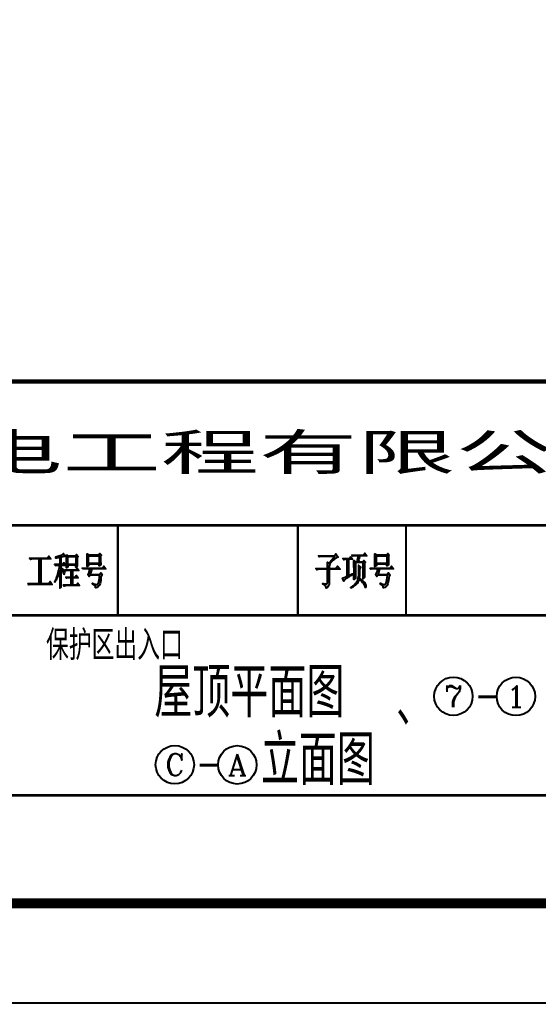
# Model space of a CAD drawing. Extents: x 535358 to 858566, y -185481 to -98609.
# Drawn here: x 821895 to 827080, y -162258 to -152419 of the extents above; entities that cross this region are included whole.
import ezdxf
from ezdxf.enums import TextEntityAlignment as Align

# ---------------------------------------------------------------- set-up
doc = ezdxf.new("R2010")
doc.units = 0
doc.header["$LTSCALE"] = 1000
doc.header["$MEASUREMENT"] = 0
doc.layers.get('0').update_dxf_attribs({"linetype": 'CONTINUOUS'})
for name, color, linetype in [('1', 3, 'CONTINUOUS'), ('AXIS', 3, 'CONTINUOUS'), ('AXIS_TEXT', 3, 'CONTINUOUS'), ('PUB_TEXT', 7, 'CONTINUOUS'), ('PUB_TITLE', 4, 'CONTINUOUS')]:
    doc.layers.add(name, color=color, linetype=linetype)
doc.styles.add('-华文新魏', font='SIMKAI.TTF', dxfattribs={"width": 1.5})
doc.styles.add('_COMPLEX', font='COMPLEX', dxfattribs={"width": 0.6125})
doc.styles.add('_OCHINESE', font='simplex.shx', dxfattribs={"bigfont": 'OCHINESE.shx'})
doc.styles.add('COMPLEX', font='COMPLEX.shx')
doc.styles.add('OCHINESE', font='TXT', dxfattribs={"width": 0.7, "height": 200, "bigfont": 'OCHINESE'})

# ---------------------------------------------------------------- blocks, each defined once
blk = doc.blocks.new('_axiso')
blk.add_circle((0, 0), 0.5)
at = {"layer": 'AXIS_TEXT', "style": 'COMPLEX', "width": 1.041667}
blk.add_attdef('A', text='', height=0.56, dxfattribs=at).set_placement((-0.25, -0.28), (0.25, -0.28), align=Align.FIT)

msp = doc.modelspace()

# ---------------------------------------------------------------- hatches: boundary and pattern name
at = {"layer": '1'}
h = msp.add_hatch(color=256, dxfattribs=at)
h.paths.add_polyline_path([(822107, -157813.7), (822205.6, -157813.7), (822186.8, -157786.8), (822173.2, -157806), (821993.9, -157806), (822002, -157818), (822012.7, -157814.6), (822023.3, -157813.7), (822091.2, -157813.7), (822091.2, -158059.6), (821979, -158059.6), (821987.5, -158071.5), (821997.7, -158068.1), (822008.4, -158067.3), (822219.3, -158067.3), (822199.2, -158038.7), (822184.7, -158059.6), (822107, -158059.6)])
h.paths.add_polyline_path([(822309.8, -157948.2), (822309.4, -157923), (822309.4, -157911), (822317.9, -157923.4), (822324.3, -157936.2), (822329.4, -157949.5), (822330.7, -157953.3), (822336.3, -157965.7), (822342.2, -157961.8), (822343.1, -157959.3), (822345.6, -157945.2), (822341.8, -157931.5), (822341, -157930.7), (822334.1, -157923), (822324.7, -157915.3), (822312.8, -157907.2), (822309.4, -157905.1), (822309.4, -157875.2), (822353.8, -157875.2), (822336.7, -157851.3), (822325.2, -157867.5), (822309.4, -157867.5), (822309.4, -157792.8), (822324.7, -157788.9), (822336.3, -157786.4), (822344.8, -157785.1), (822347.4, -157785.1), (822333.7, -157758.2), (822327.3, -157764.6), (822317.9, -157771), (822305.5, -157777.8), (822299.1, -157780.8), (822286.7, -157786), (822275.6, -157790.2), (822265, -157793.6), (822255.1, -157796.2), (822251.7, -157797.1), (822251.7, -157803), (822266.2, -157800.9), (822278.2, -157799.2), (822288.4, -157797.1), (822296.1, -157795.8), (822296.1, -157867.5), (822243.6, -157867.5), (822251.7, -157879.9), (822261.1, -157875.2), (822292.7, -157875.2), (822291, -157888.8), (822288.4, -157903.4), (822285, -157918.7), (822281.2, -157934.5), (822276.9, -157951.6), (822273.1, -157965.2), (822268.8, -157979.3), (822264.1, -157993.4), (822258.6, -158007.5), (822253, -158022), (822247, -158036.5), (822244.5, -158041.7), (822246.6, -158046.4), (822260.3, -158023.3), (822266.7, -158010.9), (822272.6, -157997.7), (822278.2, -157984), (822283.7, -157969.9), (822288.9, -157955), (822293.6, -157939.6), (822296.1, -157930.7), (822295.7, -157951.6), (822295.7, -158056.6), (822295.3, -158070.3), (822295.3, -158083.1), (822294.8, -158095), (822294.8, -158104.8), (822310.6, -158094.2), (822310.6, -158088.6), (822310.2, -158080.9), (822310.2, -158059.6), (822309.8, -158045.9)])
h.paths.add_polyline_path([(822469, -157797.1), (822478.4, -157788.1), (822463.9, -157767.2), (822454.5, -157780.8), (822377.7, -157780.8), (822361.9, -157767.2), (822362.3, -157783), (822362.3, -157783), (822362.7, -157799.2), (822363.1, -157815), (822363.1, -157849.1), (822362.7, -157865.4), (822362.7, -157881.2), (822362.3, -157896.9), (822361.9, -157902.1), (822376.8, -157893.1), (822376.8, -157875.2), (822455.4, -157875.2), (822455.4, -157894.8), (822469.9, -157887.1), (822469.9, -157878.2), (822469.4, -157866.2), (822469.4, -157851.3), (822469, -157832.9)])
h.paths.add_polyline_path([(822376.8, -157788.1), (822455.4, -157788.1), (822455.4, -157867.5), (822376.8, -157867.5)], flags=16)
h.paths.add_polyline_path([(822421.6, -157929), (822485.7, -157929), (822469, -157905.1), (822457.5, -157921.7), (822348.2, -157921.7), (822356.7, -157933.7), (822366.1, -157929), (822408, -157929), (822408, -157995.1), (822354.6, -157995.1), (822363.1, -158007.1), (822372.5, -158002.8), (822408, -158002.8), (822408, -158073.3), (822332.8, -158073.3), (822341, -158085.2), (822351.6, -158081.8), (822361.9, -158080.5), (822493.3, -158080.5), (822475.4, -158055.3), (822462.6, -158073.3), (822421.6, -158073.3), (822421.6, -158002.8), (822480.5, -158002.8), (822463.9, -157978.5), (822452.4, -157995.1), (822421.6, -157995.1)])
h.paths.add_polyline_path([(822704.2, -157837.6), (822704.2, -157786.8), (822712.3, -157776.1), (822697.8, -157758.2), (822688.4, -157773.2), (822584.3, -157773.2), (822568.9, -157761.2), (822569.3, -157776.6), (822569.3, -157792.4), (822569.8, -157808.6), (822569.8, -157841), (822569.3, -157857.2), (822569.3, -157873), (822568.9, -157888), (822568.9, -157888.8), (822584.3, -157881.2), (822584.3, -157866.2), (822689.3, -157866.2), (822689.3, -157882.9), (822705.1, -157873.5), (822704.7, -157864.9), (822704.7, -157853)])
h.paths.add_polyline_path([(822584.3, -157780.8), (822689.3, -157780.8), (822689.3, -157858.5), (822584.3, -157858.5)], flags=16)
h.paths.add_polyline_path([(822615, -157912.7), (822754.6, -157912.7), (822735.4, -157885.8), (822721.7, -157905.1), (822519.4, -157905.1), (822527.9, -157917), (822537.3, -157912.7), (822597.1, -157912.7), (822593.7, -157929.8), (822589.8, -157944.3), (822588.5, -157948.6), (822581.7, -157961.8), (822576.2, -157968.2), (822588.5, -157989.2), (822597.9, -157975.5), (822694.4, -157975.5), (822691.8, -158000.7), (822688.9, -158021.6), (822685.9, -158038.2), (822682.5, -158051.5), (822679, -158060), (822675.5, -158065.3), (822668.4, -158067.7), (822659.4, -158067.7), (822648.3, -158065.6), (822635.1, -158061.3), (822623.1, -158056.6), (822622.3, -158062.6), (822635.1, -158071.5), (822644.9, -158080.9), (822651.3, -158090.8), (822654.3, -158101), (822654.7, -158103.1), (822667.5, -158098), (822676.9, -158092.9), (822679, -158091.2), (822687.6, -158083.1), (822693.6, -158074.5), (822696.1, -158068.6), (822698.7, -158058.7), (822701.7, -158045.5), (822704.7, -158028), (822707.6, -158007.1), (822710.2, -157984.5), (822720.9, -157974.2), (822705.1, -157951.6), (822693.6, -157968.2), (822600.1, -157968.2)])
h = msp.add_hatch(color=256, dxfattribs=at)
h.paths.add_polyline_path([(824988, -158064.7), (824988, -157917), (825098.2, -157917), (825073.9, -157884.1), (825057.2, -157909.8), (824988, -157909.8), (824988, -157881.2), (824999.6, -157872.2), (824990.2, -157863.2), (825001.3, -157852.1), (825011.5, -157842.3), (825021.3, -157832.9), (825030.3, -157824.8), (825038.8, -157817.5), (825046.5, -157810.7), (825059.8, -157801.8), (825070.4, -157797.5), (825078.1, -157797.1), (825057.2, -157762.5), (825042.3, -157780.8), (824880.9, -157780.8), (824889.4, -157792.8), (824899.7, -157789.4), (824910.4, -157788.1), (825043.5, -157788.1), (824985.9, -157858.5), (824971, -157845.3), (824972.3, -157892.7), (824972.3, -157909.8), (824856.6, -157909.8), (824865.1, -157921.7), (824875.8, -157918.3), (824886, -157917), (824972.3, -157917), (824972.3, -158044.6), (824969.7, -158060.4), (824963.7, -158064.3), (824956.5, -158063.4), (824946.2, -158062.2), (824932.6, -158059.6), (824926.1, -158058.3), (824926.1, -158065.6), (824939.4, -158072.8), (824949.6, -158080.9), (824956.5, -158090.3), (824960.3, -158100.1), (824960.7, -158104.8), (824972.3, -158098), (824980.8, -158089), (824985.9, -158077.9)])
h.paths.add_polyline_path([(825251.4, -157849.6), (825328.7, -157849.6), (825328.7, -158011.8), (825343.6, -157999.8), (825343.2, -157983.2), (825342.4, -157951.6), (825342.4, -157855.5), (825352.2, -157846.6), (825335.1, -157827.4), (825325.7, -157842.3), (825278.3, -157842.3), (825284.3, -157822.7), (825289.4, -157806.4), (825293.7, -157793.2), (825297.1, -157783), (825297.5, -157782.1), (825364.6, -157782.1), (825345.8, -157756.5), (825332.1, -157774.9), (825216.4, -157774.9), (825225, -157786.8), (825235.6, -157783.4), (825245.9, -157782.1), (825278.3, -157782.1), (825277.5, -157793.2), (825276.2, -157807.7), (825274.1, -157825.7), (825272.4, -157842.3), (825252.3, -157842.3), (825236.5, -157830.4), (825236.9, -157845.3), (825237.3, -157860.7), (825237.3, -157892.7), (825237.8, -157909.3), (825237.8, -157943.9), (825237.3, -157961.4), (825237.3, -157977.6), (825236.9, -157993), (825236.9, -158007.5), (825236.5, -158017.8), (825251.4, -158004.1)])
h.paths.add_polyline_path([(825201.5, -157981.5), (825217.3, -157971.2), (825222, -157968.2), (825219.8, -157962.3), (825181.9, -157980.2), (825181.9, -157816.7), (825224.1, -157816.7), (825207, -157792.8), (825194.7, -157809), (825126.4, -157809), (825134.9, -157821), (825145.1, -157817.5), (825155.8, -157816.7), (825168.2, -157816.7), (825168.2, -157986.2), (825152, -157993.9), (825139.6, -157999.4), (825130.2, -158003.2), (825124.2, -158005.4), (825123.4, -158005.8), (825135.7, -158034), (825141.3, -158024.6), (825148.6, -158017.8), (825152.4, -158014.8), (825158.4, -158010.5), (825166.1, -158004.9), (825175.9, -157998.1), (825187.8, -157990.4)])
h.paths.add_polyline_path([(825290.3, -158016), (825292, -158006.7), (825293.7, -157994.7), (825295, -157981), (825296.3, -157964.8), (825296.7, -157946.9), (825297.1, -157927.3), (825297.5, -157906.8), (825306.9, -157896.1), (825282.6, -157876.5), (825283, -157893.5), (825283, -157926), (825282.2, -157957.6), (825281.7, -157972.5), (825280, -157990.9), (825277, -158007.1), (825273.6, -158021.6), (825268.9, -158034.4), (825265.1, -158043.4), (825259.5, -158051.5), (825253.1, -158059.6), (825245, -158068.1), (825235.2, -158076.7), (825224.1, -158085.2), (825211.7, -158093.7), (825204.1, -158098.9), (825207, -158103.1), (825220.3, -158096.3), (825231.8, -158089.5), (825242, -158082.6), (825251.4, -158076.2), (825259.5, -158069.4), (825263.8, -158065.6), (825272.4, -158055.7), (825279.2, -158044.2), (825285.2, -158031)])
h.paths.add_polyline_path([(825332.1, -158037.8), (825321.4, -158028.9), (825308.2, -158018.2), (825298.4, -158010.1), (825296.3, -158014.8), (825306.5, -158028), (825315.5, -158039.5), (825322.7, -158049.3), (825327.8, -158056.6), (825335.5, -158069), (825342.4, -158081.4), (825346.6, -158089.5), (825353.5, -158098.9), (825358.1, -158089.9), (825358.6, -158074.5), (825353.9, -158061.3), (825352.2, -158058.3), (825347.5, -158052.8), (825341.1, -158045.9)])
h.paths.add_polyline_path([(825581.8, -157837.6), (825581.8, -157786.8), (825590, -157776.1), (825575.4, -157758.2), (825566, -157773.2), (825462.3, -157773.2), (825446.5, -157761.2), (825446.9, -157776.6), (825447.4, -157792.4), (825447.4, -157857.2), (825446.9, -157873), (825446.5, -157888), (825446.5, -157888.8), (825462.3, -157881.2), (825462.3, -157866.2), (825566.9, -157866.2), (825566.9, -157882.9), (825582.7, -157873.5), (825582.3, -157864.9), (825582.3, -157853)])
h.paths.add_polyline_path([(825462.3, -157780.8), (825566.9, -157780.8), (825566.9, -157858.5), (825462.3, -157858.5)], flags=16)
h.paths.add_polyline_path([(825492.6, -157912.7), (825632.2, -157912.7), (825613, -157885.8), (825599.8, -157905.1), (825397, -157905.1), (825405.5, -157917), (825414.9, -157912.7), (825474.7, -157912.7), (825471.3, -157929.8), (825467.9, -157944.3), (825466.2, -157948.6), (825459.3, -157961.8), (825453.8, -157968.2), (825466.2, -157989.2), (825476, -157975.5), (825572.4, -157975.5), (825569.5, -158000.7), (825566.5, -158021.6), (825563.5, -158038.2), (825560.1, -158051.5), (825556.7, -158060), (825553.2, -158065.1), (825552.4, -158065.6), (825546, -158067.7), (825537, -158067.7), (825526.3, -158065.6), (825512.7, -158061.3), (825501.2, -158056.6), (825499.9, -158062.6), (825512.7, -158071.5), (825522.5, -158080.9), (825528.9, -158090.8), (825532.3, -158101), (825532.3, -158103.1), (825545.1, -158098), (825554.5, -158092.9), (825556.7, -158091.2), (825565.2, -158083.1), (825571.2, -158074.5), (825573.7, -158068.6), (825576.3, -158058.7), (825579.3, -158045.5), (825582.3, -158028), (825585.3, -158007.1), (825588.2, -157984.5), (825598.5, -157974.2), (825582.7, -157951.6), (825571.2, -157968.2), (825477.7, -157968.2)])

# ---------------------------------------------------------------- linework, layer by layer
at = {"layer": '1', "const_width": 45}
msp.add_lwpolyline([(816397.1, -156038.8), (832597.1, -156038.8), (832597.1, -161258.4), (816397.1, -161258.4)], close=True, dxfattribs=at)
at = {"layer": '1'}
for points, const_width in [([(816397.1, -157478.4), (832597.1, -157478.4)], 27), ([(822877.1, -157478.4), (822877.1, -158378.4)], 22.5), ([(824677.1, -157478.4), (824677.1, -158378.4)], 22.5), ([(825757.1, -157478.4), (825757.1, -158378.4)], 22.5), ([(821797.1, -158378.4), (832597.1, -158378.4)], 27), ([(821783.1, -160178.2), (829867.6, -160178.2)], 27)]:
    msp.add_lwpolyline(points, dxfattribs=dict(at, const_width=const_width))
for points in [[(822008.4, -158067.3), (821997.7, -158068.1), (821987.5, -158071.5), (821979, -158059.6), (822091.2, -158059.6), (822091.2, -157813.7), (822023.3, -157813.7), (822012.7, -157814.6), (822002, -157818), (821993.9, -157806), (822173.2, -157806), (822186.8, -157786.8), (822205.6, -157813.7), (822107, -157813.7), (822107, -158059.6), (822184.7, -158059.6), (822199.2, -158038.7), (822219.3, -158067.3)], [(822329.4, -157949.5), (822330.7, -157953.3), (822336.3, -157965.7), (822342.2, -157961.8), (822343.1, -157959.3), (822345.6, -157945.2), (822341.8, -157931.5), (822341, -157930.7), (822334.1, -157923), (822324.7, -157915.3), (822312.8, -157907.2), (822309.4, -157905.1), (822309.4, -157875.2), (822353.8, -157875.2), (822336.7, -157851.3), (822325.2, -157867.5), (822309.4, -157867.5), (822309.4, -157792.8), (822324.7, -157788.9), (822336.3, -157786.4), (822344.8, -157785.1), (822347.4, -157785.1), (822333.7, -157758.2), (822327.3, -157764.6), (822317.9, -157771), (822305.5, -157777.8), (822299.1, -157780.8), (822286.7, -157786), (822275.6, -157790.2), (822265, -157793.6), (822255.1, -157796.2), (822251.7, -157797.1), (822251.7, -157803), (822266.2, -157800.9), (822278.2, -157799.2), (822288.4, -157797.1), (822296.1, -157795.8), (822296.1, -157867.5), (822243.6, -157867.5), (822251.7, -157879.9), (822261.1, -157875.2), (822292.7, -157875.2), (822291, -157888.8), (822288.4, -157903.4), (822285, -157918.7), (822281.2, -157934.5), (822276.9, -157951.6), (822273.1, -157965.2), (822268.8, -157979.3), (822264.1, -157993.4), (822258.6, -158007.5), (822253, -158022), (822247, -158036.5), (822244.5, -158041.7), (822246.6, -158046.4), (822260.3, -158023.3), (822266.7, -158010.9), (822272.6, -157997.7), (822278.2, -157984), (822283.7, -157969.9), (822288.9, -157955), (822293.6, -157939.6), (822296.1, -157930.7), (822295.7, -157951.6), (822295.7, -158056.6), (822295.3, -158070.3), (822295.3, -158083.1), (822294.8, -158095), (822294.8, -158104.8), (822310.6, -158094.2), (822310.6, -158088.6), (822310.2, -158080.9), (822310.2, -158059.6), (822309.8, -158045.9), (822309.8, -157948.2), (822309.4, -157923), (822309.4, -157911), (822317.9, -157923.4), (822324.3, -157936.2)], [(822376.8, -157867.5), (822376.8, -157788.1), (822455.4, -157788.1), (822455.4, -157867.5)], [(822584.3, -157773.2), (822688.4, -157773.2), (822697.8, -157758.2), (822712.3, -157776.1), (822704.2, -157786.8), (822704.2, -157837.6), (822704.7, -157853), (822704.7, -157864.9), (822705.1, -157873.5), (822689.3, -157882.9), (822689.3, -157866.2), (822584.3, -157866.2), (822584.3, -157881.2), (822568.9, -157888.8), (822568.9, -157888), (822569.3, -157873), (822569.3, -157857.2), (822569.8, -157841), (822569.8, -157808.6), (822569.3, -157792.4), (822569.3, -157776.6), (822568.9, -157761.2)], [(822584.3, -157858.5), (822584.3, -157780.8), (822689.3, -157780.8), (822689.3, -157858.5)], [(825046.5, -157810.7), (825038.8, -157817.5), (825030.3, -157824.8), (825021.3, -157832.9), (825011.5, -157842.3), (825001.3, -157852.1), (824990.2, -157863.2), (824999.6, -157872.2), (824988, -157881.2), (824988, -157909.8), (825057.2, -157909.8), (825073.9, -157884.1), (825098.2, -157917), (824988, -157917), (824988, -158064.7), (824985.9, -158077.9), (824980.8, -158089), (824972.3, -158098), (824960.7, -158104.8), (824960.3, -158100.1), (824956.5, -158090.3), (824949.6, -158080.9), (824939.4, -158072.8), (824926.1, -158065.6), (824926.1, -158058.3), (824932.6, -158059.6), (824946.2, -158062.2), (824956.5, -158063.4), (824963.7, -158064.3), (824969.7, -158060.4), (824972.3, -158044.6), (824972.3, -157917), (824886, -157917), (824875.8, -157918.3), (824865.1, -157921.7), (824856.6, -157909.8), (824972.3, -157909.8), (824972.3, -157892.7), (824971, -157845.3), (824985.9, -157858.5), (825043.5, -157788.1), (824910.4, -157788.1), (824899.7, -157789.4), (824889.4, -157792.8), (824880.9, -157780.8), (825042.3, -157780.8), (825057.2, -157762.5), (825078.1, -157797.1), (825070.4, -157797.5), (825059.8, -157801.8)], [(825148.6, -158017.8), (825141.3, -158024.6), (825135.7, -158034), (825123.4, -158005.8), (825124.2, -158005.4), (825130.2, -158003.2), (825139.6, -157999.4), (825152, -157993.9), (825168.2, -157986.2), (825168.2, -157816.7), (825155.8, -157816.7), (825145.1, -157817.5), (825134.9, -157821), (825126.4, -157809), (825194.7, -157809), (825207, -157792.8), (825224.1, -157816.7), (825181.9, -157816.7), (825181.9, -157980.2), (825219.8, -157962.3), (825222, -157968.2), (825217.3, -157971.2), (825201.5, -157981.5), (825187.8, -157990.4), (825175.9, -157998.1), (825166.1, -158004.9), (825158.4, -158010.5), (825152.4, -158014.8)], [(825236.9, -157993), (825237.3, -157977.6), (825237.3, -157961.4), (825237.8, -157943.9), (825237.8, -157909.3), (825237.3, -157892.7), (825237.3, -157860.7), (825236.9, -157845.3), (825236.5, -157830.4), (825252.3, -157842.3), (825272.4, -157842.3), (825274.1, -157825.7), (825276.2, -157807.7), (825277.5, -157793.2), (825278.3, -157782.1), (825245.9, -157782.1), (825235.6, -157783.4), (825225, -157786.8), (825216.4, -157774.9), (825332.1, -157774.9), (825345.8, -157756.5), (825364.6, -157782.1), (825297.5, -157782.1), (825297.1, -157783), (825293.7, -157793.2), (825289.4, -157806.4), (825284.3, -157822.7), (825278.3, -157842.3), (825325.7, -157842.3), (825335.1, -157827.4), (825352.2, -157846.6), (825342.4, -157855.5), (825342.4, -157951.6), (825343.2, -157983.2), (825343.6, -157999.8), (825328.7, -158011.8), (825328.7, -157849.6), (825251.4, -157849.6), (825251.4, -158004.1), (825236.5, -158017.8), (825236.9, -158007.5)], [(825566, -157773.2), (825575.4, -157758.2), (825590, -157776.1), (825581.8, -157786.8), (825581.8, -157837.6), (825582.3, -157853), (825582.3, -157864.9), (825582.7, -157873.5), (825566.9, -157882.9), (825566.9, -157866.2), (825462.3, -157866.2), (825462.3, -157881.2), (825446.5, -157888.8), (825446.5, -157888), (825446.9, -157873), (825447.4, -157857.2), (825447.4, -157792.4), (825446.9, -157776.6), (825446.5, -157761.2), (825462.3, -157773.2)], [(825462.3, -157858.5), (825462.3, -157780.8), (825566.9, -157780.8), (825566.9, -157858.5)], [(822421.6, -157995.1), (822452.4, -157995.1), (822463.9, -157978.5), (822480.5, -158002.8), (822421.6, -158002.8), (822421.6, -158073.3), (822462.6, -158073.3), (822475.4, -158055.3), (822493.3, -158080.5), (822361.9, -158080.5), (822351.6, -158081.8), (822341, -158085.2), (822332.8, -158073.3), (822408, -158073.3), (822408, -158002.8), (822372.5, -158002.8), (822363.1, -158007.1), (822354.6, -157995.1), (822408, -157995.1), (822408, -157929), (822366.1, -157929), (822356.7, -157933.7), (822348.2, -157921.7), (822457.5, -157921.7), (822469, -157905.1), (822485.7, -157929), (822421.6, -157929)], [(822527.9, -157917), (822519.4, -157905.1), (822721.7, -157905.1), (822735.4, -157885.8), (822754.6, -157912.7), (822615, -157912.7), (822600.1, -157968.2), (822693.6, -157968.2), (822705.1, -157951.6), (822720.9, -157974.2), (822710.2, -157984.5), (822707.6, -158007.1), (822704.7, -158028), (822701.7, -158045.5), (822698.7, -158058.7), (822696.1, -158068.6), (822693.6, -158074.5), (822687.6, -158083.1), (822679, -158091.2), (822676.9, -158092.9), (822667.5, -158098), (822654.7, -158103.1), (822654.3, -158101), (822651.3, -158090.8), (822644.9, -158080.9), (822635.1, -158071.5), (822622.3, -158062.6), (822623.1, -158056.6), (822635.1, -158061.3), (822648.3, -158065.6), (822659.4, -158067.7), (822668.4, -158067.7), (822674.8, -158065.6), (822675.6, -158065.1), (822679, -158060), (822682.5, -158051.5), (822685.9, -158038.2), (822688.9, -158021.6), (822691.8, -158000.7), (822694.4, -157975.5), (822597.9, -157975.5), (822588.5, -157989.2), (822576.2, -157968.2), (822581.7, -157961.8), (822588.5, -157948.6), (822589.8, -157944.3), (822593.7, -157929.8), (822597.1, -157912.7), (822537.3, -157912.7)], [(825263.8, -158065.6), (825272.4, -158055.7), (825279.2, -158044.2), (825285.2, -158031), (825290.3, -158016), (825292, -158006.7), (825293.7, -157994.7), (825295, -157981), (825296.3, -157964.8), (825296.7, -157946.9), (825297.1, -157927.3), (825297.5, -157906.8), (825306.9, -157896.1), (825282.6, -157876.5), (825283, -157893.5), (825283, -157926), (825282.2, -157957.6), (825281.7, -157972.5), (825280, -157990.9), (825277, -158007.1), (825273.6, -158021.6), (825268.9, -158034.4), (825265.1, -158043.4), (825259.5, -158051.5), (825253.1, -158059.6), (825245, -158068.1), (825235.2, -158076.7), (825224.1, -158085.2), (825211.7, -158093.7), (825204.1, -158098.9), (825207, -158103.1), (825220.3, -158096.3), (825231.8, -158089.5), (825242, -158082.6), (825251.4, -158076.2), (825259.5, -158069.4)], [(825397, -157905.1), (825599.8, -157905.1), (825613, -157885.8), (825632.2, -157912.7), (825492.6, -157912.7), (825477.7, -157968.2), (825571.2, -157968.2), (825582.7, -157951.6), (825598.5, -157974.2), (825588.2, -157984.5), (825585.3, -158007.1), (825582.3, -158028), (825579.3, -158045.5), (825576.3, -158058.7), (825573.7, -158068.6), (825571.2, -158074.5), (825565.2, -158083.1), (825556.7, -158091.2), (825554.5, -158092.9), (825545.1, -158098), (825532.3, -158103.1), (825532.3, -158101), (825528.9, -158090.8), (825522.5, -158080.9), (825512.7, -158071.5), (825499.9, -158062.6), (825501.2, -158056.6), (825512.7, -158061.3), (825526.3, -158065.6), (825537, -158067.7), (825546, -158067.7), (825552.4, -158065.6), (825553.2, -158065.1), (825556.7, -158060), (825560.1, -158051.5), (825563.5, -158038.2), (825566.5, -158021.6), (825569.5, -158000.7), (825572.4, -157975.5), (825476, -157975.5), (825466.2, -157989.2), (825453.8, -157968.2), (825459.3, -157961.8), (825466.2, -157948.6), (825467.9, -157944.3), (825471.3, -157929.8), (825474.7, -157912.7), (825414.9, -157912.7), (825405.5, -157917)], [(825315.5, -158039.5), (825322.7, -158049.3), (825327.8, -158056.6), (825335.5, -158069), (825342.4, -158081.4), (825346.6, -158089.5), (825353.5, -158098.9), (825358.2, -158089.9), (825358.2, -158089.5), (825358.6, -158074.5), (825353.9, -158061.3), (825352.2, -158058.3), (825347.5, -158052.8), (825341.1, -158045.9), (825332.1, -158037.8), (825321.4, -158028.9), (825308.2, -158018.2), (825298.4, -158010.1), (825296.3, -158014.8), (825306.5, -158028)]]:
    msp.add_lwpolyline(points, close=True, dxfattribs=at)
for points in [[(822361.9, -157767.2), (822377.7, -157780.8), (822454.5, -157780.8), (822463.9, -157767.2), (822478.4, -157788.1), (822469, -157797.1), (822469, -157832.9), (822469.4, -157851.3), (822469.4, -157866.2), (822469.9, -157878.2), (822469.9, -157887.1), (822455.4, -157894.8), (822455.4, -157875.2), (822376.8, -157875.2), (822376.8, -157893.1), (822361.9, -157902.1), (822362.3, -157896.9), (822362.7, -157881.2), (822362.7, -157865.4), (822363.1, -157849.1), (822363.1, -157815), (822362.7, -157799.2), (822362.3, -157783)], [(822362.3, -157783), (822361.9, -157767.2)]]:
    msp.add_lwpolyline(points, dxfattribs=at)
at = {"layer": 'PUB_TITLE'}
msp.add_lwpolyline([(774197.1, -162258.4), (774197.1, -120258.4), (833597.1, -120258.4), (833597.1, -162258.4)], close=True, dxfattribs=at)
at = {"layer": 'PUB_TITLE', "const_width": 100}
msp.add_lwpolyline([(776697.1, -161258.4), (832597.1, -161258.4), (832597.1, -121258.4), (776697.1, -121258.4)], close=True, dxfattribs=at)

# ---------------------------------------------------------------- block references
at = {"layer": 'AXIS'}
ref = msp.add_blockref('_axiso', (826231.6, -159187.2), dxfattribs=dict(at, xscale=384, yscale=384, zscale=384))
ref.add_attrib('A', '7', dxfattribs={"layer": 'AXIS_TEXT', "height": 215, "style": 'COMPLEX', "width": 1.339286}).set_placement((826135.6, -159294.7), (826327.6, -159294.7), align=Align.FIT)
ref = msp.add_blockref('_axiso', (826856.3, -159188.8), dxfattribs=dict(at, xscale=384, yscale=384, zscale=384))
ref.add_attrib('A', '1', dxfattribs={"layer": 'AXIS_TEXT', "height": 215, "style": 'COMPLEX', "width": 2.083333}).set_placement((826760.3, -159296.3), (826952.3, -159296.3), align=Align.FIT)
ref = msp.add_blockref('_axiso', (823446, -159871.3), dxfattribs=dict(at, xscale=384, yscale=384, zscale=384))
ref.add_attrib('A', 'C', dxfattribs={"layer": 'AXIS_TEXT', "height": 215, "style": 'COMPLEX', "width": 1.25}).set_placement((823350, -159978.9), (823542, -159978.9), align=Align.FIT)
at = {"layer": 'AXIS', "xscale": 384, "yscale": 384, "zscale": 384}
msp.add_blockref('_axiso', (824070.8, -159872.9), dxfattribs=at).add_auto_attribs({'A': 'A'})

# ---------------------------------------------------------------- texts
at = {"layer": 'AXIS', "color": 0, "style": '_COMPLEX', "width": 0.6}
for p in [(826441.7, -159362.7), (823656.1, -160046.9)]:
    msp.add_text('-', height=400, dxfattribs=at).set_placement(p)
at = {"layer": 'PUB_TEXT'}
for s, height, style, width, p in [('中国核电工程有限公司', 360, '-华文新魏', 2, (818395.8, -156924.4)), ('保护区出入口', 300, '_OCHINESE', 0.8, (822158, -158825.5)), ('屋顶平面图', 500, 'OCHINESE', 0.8, (823241.1, -159398.4)), ('、', 460.8, '_OCHINESE', 0.8, (825660.2, -159484.6)), ('立面图', 500, 'OCHINESE', 0.8, (824306.5, -160073.5))]:
    msp.add_text(s, height=height, dxfattribs=dict(at, style=style, width=width)).set_placement(p)

doc.saveas('drawing.dxf')
